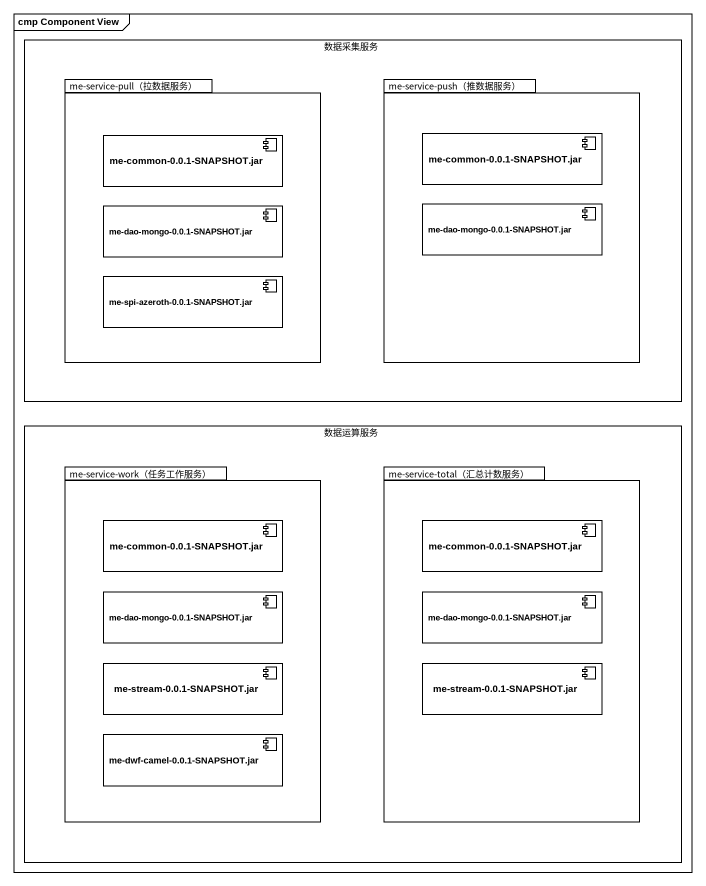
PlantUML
@startuml
mainframe cmp Component View
rectangle 数据采集服务 {
  package "me-service-pull（拉数据服务）" as me_service_pull_拉数据服务 {
    component "me-common-0.0.1-SNAPSHOT.jar" as me_common_0_0_1_SNAPSHOT_jar #FFFFFF
    component "me-dao-mongo-0.0.1-SNAPSHOT.jar" as me_dao_mongo_0_0_1_SNAPSHOT #FFFFFF
    component "me-spi-azeroth-0.0.1-SNAPSHOT.jar" as me_spi_azeroth_0_0_1 #FFFFFF
  }
  package "me-service-push（推数据服务）" as me_service_push_推数据服务 {
    component "me-common-0.0.1-SNAPSHOT.jar" as me_common_0_0_1_SNAPSHOT_jar_2 #FFFFFF
    component "me-dao-mongo-0.0.1-SNAPSHOT.jar" as me_dao_mongo_0_0_1_SNAPSHOT_2 #FFFFFF
  }
}
rectangle 数据运算服务 {
  package "me-service-work（任务工作服务）" as me_service_work_任务工作服务 {
    component "me-common-0.0.1-SNAPSHOT.jar" as me_common_0_0_1_SNAPSHOT_jar_3 #FFFFFF
    component "me-dao-mongo-0.0.1-SNAPSHOT.jar" as me_dao_mongo_0_0_1_SNAPSHOT_3 #FFFFFF
    component "me-stream-0.0.1-SNAPSHOT.jar" as me_stream_0_0_1_SNAPSHOT_jar #FFFFFF
    component "me-dwf-camel-0.0.1-SNAPSHOT.jar" as me_dwf_camel_0_0_1_SNAPSHOT #FFFFFF
  }
  package "me-service-total（汇总计数服务）" as me_service_total_汇总计数服务 {
    component "me-common-0.0.1-SNAPSHOT.jar" as me_common_0_0_1_SNAPSHOT_jar_4 #FFFFFF
    component "me-dao-mongo-0.0.1-SNAPSHOT.jar" as me_dao_mongo_0_0_1_SNAPSHOT_4 #FFFFFF
    component "me-stream-0.0.1-SNAPSHOT.jar" as me_stream_0_0_1_SNAPSHOT_jar_2 #FFFFFF
  }
}
@enduml
